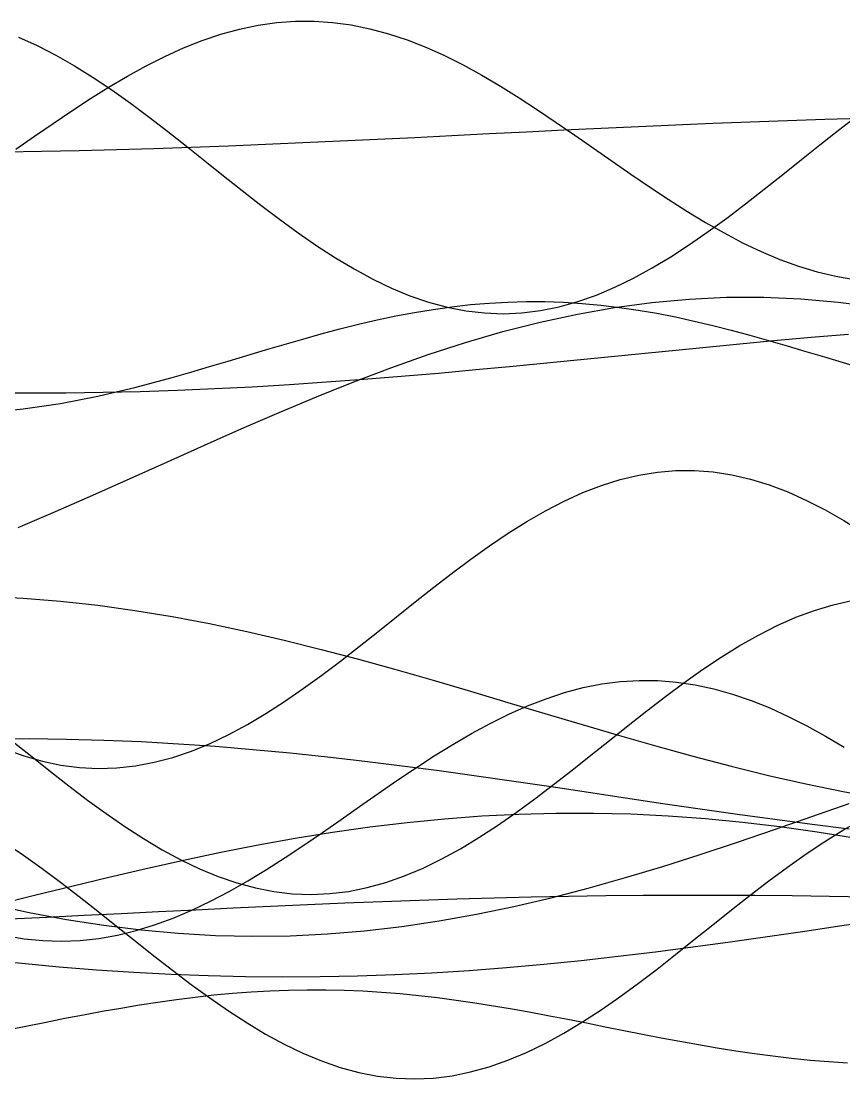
# Model space of a CAD drawing. Header units: metres. Extents: x -249 to 352, y -252 to 258.
# Drawn here: x -118.9 to -74.7, y -9.3 to 47.5 of the extents above; entities that cross this region are included whole.
import ezdxf

# ---------------------------------------------------------------- set-up
doc = ezdxf.new("R2010")
doc.units = ezdxf.units.M

msp = doc.modelspace()

# ---------------------------------------------------------------- linework, layer by layer
for p, q in [((-107.139, 47.03, -433.013), (-106.139, 47.239, -433.013)), ((-106.139, 47.239, -433.013), (-105.139, 47.381, -433.013)), ((-105.139, 47.381, -433.013), (-104.139, 47.454, -433.013)), ((-104.139, 47.454, -433.013), (-103.139, 47.457, -433.013)), ((-103.139, 47.457, -433.013), (-102.139, 47.39, -433.013)), ((-102.139, 47.39, -433.013), (-101.139, 47.253, -433.013)), ((-101.139, 47.253, -433.013), (-100.139, 47.049, -433.013)), ((-118.989, 46.594, -433.013), (-117.989, 46.145, -433.013)), ((-109.139, 46.417, -433.013), (-108.139, 46.755, -433.013)), ((-108.139, 46.755, -433.013), (-107.139, 47.03, -433.013)), ((-100.139, 47.049, -433.013), (-99.139, 46.779, -433.013)), ((-99.139, 46.779, -433.013), (-98.139, 46.446, -433.013)), ((-117.989, 46.145, -433.013), (-116.989, 45.632, -433.013)), ((-111.139, 45.567, -433.013), (-110.139, 46.02, -433.013)), ((-110.139, 46.02, -433.013), (-109.139, 46.417, -433.013)), ((-98.139, 46.446, -433.013), (-97.139, 46.053, -433.013)), ((-97.139, 46.053, -433.013), (-96.139, 45.605, -433.013)), ((-116.989, 45.632, -433.013), (-115.989, 45.061, -433.013)), ((-112.139, 45.063, -433.013), (-111.139, 45.567, -433.013)), ((-96.139, 45.605, -433.013), (-95.139, 45.105, -433.013)), ((-115.989, 45.061, -433.013), (-114.989, 44.437, -433.013)), ((-113.139, 44.513, -433.013), (-112.139, 45.063, -433.013)), ((-95.139, 45.105, -433.013), (-94.139, 44.558, -433.013)), ((-114.989, 44.437, -433.013), (-113.989, 43.765, -433.013)), ((-114.139, 43.923, -433.013), (-113.139, 44.513, -433.013)), ((-94.139, 44.558, -433.013), (-93.139, 43.971, -433.013)), ((-115.139, 43.298, -433.013), (-114.139, 43.923, -433.013)), ((-113.989, 43.765, -433.013), (-112.989, 43.054, -433.013)), ((-93.139, 43.971, -433.013), (-92.139, 43.349, -433.013)), ((-116.139, 42.645, -433.013), (-115.139, 43.298, -433.013)), ((-92.139, 43.349, -433.013), (-91.139, 42.698, -433.013)), ((-117.139, 41.97, -433.013), (-116.139, 42.645, -433.013)), ((-112.989, 43.054, -433.013), (-111.989, 42.31, -433.013)), ((-91.139, 42.698, -433.013), (-90.139, 42.024, -433.013)), ((-111.989, 42.31, -433.013), (-110.989, 41.54, -433.013)), ((-90.139, 42.024, -433.013), (-89.139, 41.335, -433.013)), ((-81.735, 41.982, -433.013), (-79.735, 42.06, -433.013)), ((-79.735, 42.06, -433.013), (-77.735, 42.132, -433.013)), ((-77.735, 42.132, -433.013), (-75.735, 42.197, -433.013)), ((-75.735, 42.197, -433.013), (-73.735, 42.254, -433.013)), ((-74.989, 41.609, -433.013), (-73.989, 42.377, -433.013)), ((-118.139, 41.28, -433.013), (-117.139, 41.97, -433.013)), ((-110.989, 41.54, -433.013), (-109.989, 40.753, -433.013)), ((-93.735, 41.42, -433.013), (-91.735, 41.52, -433.013)), ((-91.735, 41.52, -433.013), (-89.735, 41.618, -433.013)), ((-89.735, 41.618, -433.013), (-87.735, 41.715, -433.013)), ((-87.735, 41.715, -433.013), (-85.735, 41.808, -433.013)), ((-85.735, 41.808, -433.013), (-83.735, 41.897, -433.013)), ((-83.735, 41.897, -433.013), (-81.735, 41.982, -433.013)), ((-75.989, 40.823, -433.013), (-74.989, 41.609, -433.013)), ((-119.139, 40.582, -433.013), (-118.139, 41.28, -433.013)), ((-105.735, 40.852, -433.013), (-103.735, 40.939, -433.013)), ((-103.735, 40.939, -433.013), (-101.735, 41.029, -433.013)), ((-101.735, 41.029, -433.013), (-99.735, 41.124, -433.013)), ((-99.735, 41.124, -433.013), (-97.735, 41.221, -433.013)), ((-97.735, 41.221, -433.013), (-95.735, 41.32, -433.013)), ((-95.735, 41.32, -433.013), (-93.735, 41.42, -433.013)), ((-89.139, 41.335, -433.013), (-88.139, 40.637, -433.013)), ((-119.735, 40.444, -433.013), (-117.735, 40.477, -433.013)), ((-117.735, 40.477, -433.013), (-115.735, 40.52, -433.013)), ((-115.735, 40.52, -433.013), (-113.735, 40.571, -433.013)), ((-113.735, 40.571, -433.013), (-111.735, 40.63, -433.013)), ((-111.735, 40.63, -433.013), (-109.735, 40.698, -433.013)), ((-109.989, 40.753, -433.013), (-108.989, 39.955, -433.013)), ((-109.735, 40.698, -433.013), (-107.735, 40.772, -433.013)), ((-107.735, 40.772, -433.013), (-105.735, 40.852, -433.013)), ((-88.139, 40.637, -433.013), (-87.139, 39.938, -433.013)), ((-76.989, 40.026, -433.013), (-75.989, 40.823, -433.013)), ((-108.989, 39.955, -433.013), (-107.989, 39.156, -433.013)), ((-87.139, 39.938, -433.013), (-86.139, 39.244, -433.013)), ((-77.989, 39.227, -433.013), (-76.989, 40.026, -433.013)), ((-86.139, 39.244, -433.013), (-85.139, 38.562, -433.013)), ((-78.989, 38.432, -433.013), (-77.989, 39.227, -433.013)), ((-107.989, 39.156, -433.013), (-106.989, 38.363, -433.013)), ((-106.989, 38.363, -433.013), (-105.989, 37.583, -433.013)), ((-85.139, 38.562, -433.013), (-84.139, 37.899, -433.013)), ((-79.989, 37.651, -433.013), (-78.989, 38.432, -433.013)), ((-105.989, 37.583, -433.013), (-104.989, 36.825, -433.013)), ((-84.139, 37.899, -433.013), (-83.139, 37.261, -433.013)), ((-80.989, 36.891, -433.013), (-79.989, 37.651, -433.013)), ((-83.139, 37.261, -433.013), (-82.139, 36.656, -433.013)), ((-104.989, 36.825, -433.013), (-103.989, 36.097, -433.013)), ((-82.139, 36.656, -433.013), (-81.139, 36.089, -433.013)), ((-81.989, 36.16, -433.013), (-80.989, 36.891, -433.013)), ((-103.989, 36.097, -433.013), (-102.989, 35.405, -433.013)), ((-82.989, 35.465, -433.013), (-81.989, 36.16, -433.013)), ((-81.139, 36.089, -433.013), (-80.139, 35.565, -433.013)), ((-102.989, 35.405, -433.013), (-101.989, 34.757, -433.013)), ((-83.989, 34.812, -433.013), (-82.989, 35.465, -433.013)), ((-80.139, 35.565, -433.013), (-79.139, 35.09, -433.013)), ((-101.989, 34.757, -433.013), (-100.989, 34.158, -433.013)), ((-84.989, 34.209, -433.013), (-83.989, 34.812, -433.013)), ((-79.139, 35.09, -433.013), (-78.139, 34.669, -433.013)), ((-78.139, 34.669, -433.013), (-77.139, 34.306, -433.013)), ((-100.989, 34.158, -433.013), (-99.989, 33.616, -433.013)), ((-85.989, 33.661, -433.013), (-84.989, 34.209, -433.013)), ((-77.139, 34.306, -433.013), (-76.139, 34.005, -433.013)), ((-99.989, 33.616, -433.013), (-98.989, 33.135, -433.013)), ((-86.989, 33.175, -433.013), (-85.989, 33.661, -433.013)), ((-76.139, 34.005, -433.013), (-75.139, 33.768, -433.013)), ((-75.139, 33.768, -433.013), (-74.139, 33.597, -433.013)), ((-98.989, 33.135, -433.013), (-97.989, 32.72, -433.013)), ((-87.989, 32.754, -433.013), (-86.989, 33.175, -433.013)), ((-97.989, 32.72, -433.013), (-96.989, 32.375, -433.013)), ((-96.989, 32.375, -433.013), (-95.989, 32.104, -433.013)), ((-93.746, 32.328, -433.013), (-92.746, 32.383, -433.013)), ((-92.746, 32.383, -433.013), (-91.746, 32.409, -433.013)), ((-91.746, 32.409, -433.013), (-90.746, 32.406, -433.013)), ((-90.746, 32.406, -433.013), (-89.746, 32.372, -433.013)), ((-89.989, 32.125, -433.013), (-88.989, 32.403, -433.013)), ((-89.746, 32.372, -433.013), (-88.746, 32.308, -433.013)), ((-88.989, 32.403, -433.013), (-87.989, 32.754, -433.013)), ((-87.008, 32.093, -433.013), (-85.008, 32.363, -433.013)), ((-85.008, 32.363, -433.013), (-83.008, 32.545, -433.013)), ((-83.008, 32.545, -433.013), (-81.008, 32.638, -433.013)), ((-81.008, 32.638, -433.013), (-79.008, 32.642, -433.013)), ((-79.008, 32.642, -433.013), (-77.008, 32.556, -433.013)), ((-77.008, 32.556, -433.013), (-75.008, 32.38, -433.013)), ((-75.008, 32.38, -433.013), (-73.008, 32.118, -433.013)), ((-98.746, 31.633, -433.013), (-97.746, 31.823, -433.013)), ((-97.746, 31.823, -433.013), (-96.746, 31.989, -433.013)), ((-96.746, 31.989, -433.013), (-95.746, 32.129, -433.013)), ((-95.989, 32.104, -433.013), (-94.989, 31.91, -433.013)), ((-95.746, 32.129, -433.013), (-94.746, 32.243, -433.013)), ((-94.989, 31.91, -433.013), (-93.989, 31.794, -433.013)), ((-94.746, 32.243, -433.013), (-93.746, 32.328, -433.013)), ((-93.989, 31.794, -433.013), (-92.989, 31.757, -433.013)), ((-92.989, 31.757, -433.013), (-91.989, 31.801, -433.013)), ((-91.989, 31.801, -433.013), (-90.989, 31.924, -433.013)), ((-90.989, 31.924, -433.013), (-89.989, 32.125, -433.013)), ((-89.008, 31.74, -433.013), (-87.008, 32.093, -433.013)), ((-88.746, 32.308, -433.013), (-87.746, 32.216, -433.013)), ((-87.746, 32.216, -433.013), (-86.746, 32.096, -433.013)), ((-86.746, 32.096, -433.013), (-85.746, 31.949, -433.013)), ((-85.746, 31.949, -433.013), (-84.746, 31.776, -433.013)), ((-100.746, 31.188, -433.013), (-99.746, 31.42, -433.013)), ((-99.746, 31.42, -433.013), (-98.746, 31.633, -433.013)), ((-93.008, 30.794, -433.013), (-91.008, 31.305, -433.013)), ((-91.008, 31.305, -433.013), (-89.008, 31.74, -433.013)), ((-84.746, 31.776, -433.013), (-83.746, 31.58, -433.013)), ((-83.746, 31.58, -433.013), (-82.746, 31.362, -433.013)), ((-82.746, 31.362, -433.013), (-81.746, 31.125, -433.013)), ((-103.746, 30.394, -433.013), (-102.746, 30.672, -433.013)), ((-102.746, 30.672, -433.013), (-101.746, 30.938, -433.013)), ((-101.746, 30.938, -433.013), (-100.746, 31.188, -433.013)), ((-95.008, 30.212, -433.013), (-93.008, 30.794, -433.013)), ((-81.746, 31.125, -433.013), (-80.746, 30.871, -433.013)), ((-80.746, 30.871, -433.013), (-79.746, 30.602, -433.013)), ((-76.46, 30.491, -433.013), (-74.46, 30.659, -433.013)), ((-105.746, 29.811, -433.013), (-104.746, 30.106, -433.013)), ((-104.746, 30.106, -433.013), (-103.746, 30.394, -433.013)), ((-97.008, 29.564, -433.013), (-95.008, 30.212, -433.013)), ((-82.46, 29.933, -433.013), (-80.46, 30.125, -433.013)), ((-80.46, 30.125, -433.013), (-78.46, 30.312, -433.013)), ((-79.746, 30.602, -433.013), (-78.746, 30.321, -433.013)), ((-78.746, 30.321, -433.013), (-77.746, 30.031, -433.013)), ((-78.46, 30.312, -433.013), (-76.46, 30.491, -433.013)), ((-106.746, 29.512, -433.013), (-105.746, 29.811, -433.013)), ((-99.008, 28.857, -433.013), (-97.008, 29.564, -433.013)), ((-88.46, 29.336, -433.013), (-86.46, 29.536, -433.013)), ((-86.46, 29.536, -433.013), (-84.46, 29.736, -433.013)), ((-84.46, 29.736, -433.013), (-82.46, 29.933, -433.013)), ((-77.746, 30.031, -433.013), (-76.746, 29.735, -433.013)), ((-76.746, 29.735, -433.013), (-75.746, 29.435, -433.013)), ((-108.746, 28.915, -433.013), (-107.746, 29.213, -433.013)), ((-107.746, 29.213, -433.013), (-106.746, 29.512, -433.013)), ((-92.46, 28.944, -433.013), (-90.46, 29.138, -433.013)), ((-90.46, 29.138, -433.013), (-88.46, 29.336, -433.013)), ((-75.746, 29.435, -433.013), (-74.746, 29.136, -433.013)), ((-74.746, 29.136, -433.013), (-73.746, 28.839, -433.013)), ((-110.746, 28.337, -433.013), (-109.746, 28.622, -433.013)), ((-109.746, 28.622, -433.013), (-108.746, 28.915, -433.013)), ((-101.008, 28.098, -433.013), (-99.008, 28.857, -433.013)), ((-100.46, 28.24, -433.013), (-98.46, 28.401, -433.013)), ((-98.46, 28.401, -433.013), (-96.46, 28.573, -433.013)), ((-96.46, 28.573, -433.013), (-94.46, 28.755, -433.013)), ((-94.46, 28.755, -433.013), (-92.46, 28.944, -433.013)), ((-112.746, 27.802, -433.013), (-111.746, 28.063, -433.013)), ((-111.746, 28.063, -433.013), (-110.746, 28.337, -433.013)), ((-108.46, 27.735, -433.013), (-106.46, 27.838, -433.013)), ((-106.46, 27.838, -433.013), (-104.46, 27.957, -433.013)), ((-104.46, 27.957, -433.013), (-102.46, 28.091, -433.013)), ((-103.008, 27.295, -433.013), (-101.008, 28.098, -433.013)), ((-102.46, 28.091, -433.013), (-100.46, 28.24, -433.013)), ((-120.46, 27.515, -433.013), (-118.46, 27.503, -433.013)), ((-118.46, 27.503, -433.013), (-116.46, 27.51, -433.013)), ((-116.46, 27.51, -433.013), (-114.46, 27.538, -433.013)), ((-115.746, 27.126, -433.013), (-114.746, 27.331, -433.013)), ((-114.746, 27.331, -433.013), (-113.746, 27.557, -433.013)), ((-114.46, 27.538, -433.013), (-112.46, 27.585, -433.013)), ((-113.746, 27.557, -433.013), (-112.746, 27.802, -433.013)), ((-112.46, 27.585, -433.013), (-110.46, 27.651, -433.013)), ((-110.46, 27.651, -433.013), (-108.46, 27.735, -433.013)), ((-105.008, 26.455, -433.013), (-103.008, 27.295, -433.013)), ((-118.746, 26.654, -433.013), (-117.746, 26.785, -433.013)), ((-117.746, 26.785, -433.013), (-116.746, 26.943, -433.013)), ((-116.746, 26.943, -433.013), (-115.746, 27.126, -433.013)), ((-119.746, 26.549, -433.013), (-118.746, 26.654, -433.013)), ((-107.008, 25.588, -433.013), (-105.008, 26.455, -433.013)), ((-109.008, 24.7, -433.013), (-107.008, 25.588, -433.013)), ((-111.008, 23.803, -433.013), (-109.008, 24.7, -433.013)), ((-113.008, 22.904, -433.013), (-111.008, 23.803, -433.013)), ((-84.716, 23.257, -433.013), (-83.716, 23.34, -433.013)), ((-83.716, 23.34, -433.013), (-82.716, 23.343, -433.013)), ((-82.716, 23.343, -433.013), (-81.716, 23.266, -433.013)), ((-115.008, 22.012, -433.013), (-113.008, 22.904, -433.013)), ((-87.716, 22.541, -433.013), (-86.716, 22.855, -433.013)), ((-86.716, 22.855, -433.013), (-85.716, 23.095, -433.013)), ((-85.716, 23.095, -433.013), (-84.716, 23.257, -433.013)), ((-81.716, 23.266, -433.013), (-80.716, 23.11, -433.013)), ((-80.716, 23.11, -433.013), (-79.716, 22.877, -433.013)), ((-79.716, 22.877, -433.013), (-78.716, 22.569, -433.013)), ((-89.716, 21.701, -433.013), (-88.716, 22.155, -433.013)), ((-88.716, 22.155, -433.013), (-87.716, 22.541, -433.013)), ((-78.716, 22.569, -433.013), (-77.716, 22.188, -433.013)), ((-77.716, 22.188, -433.013), (-76.716, 21.739, -433.013)), ((-117.008, 21.137, -433.013), (-115.008, 22.012, -433.013)), ((-90.716, 21.183, -433.013), (-89.716, 21.701, -433.013)), ((-76.716, 21.739, -433.013), (-75.716, 21.226, -433.013)), ((-119.008, 20.287, -433.013), (-117.008, 21.137, -433.013)), ((-91.716, 20.607, -433.013), (-90.716, 21.183, -433.013)), ((-75.716, 21.226, -433.013), (-74.716, 20.655, -433.013)), ((-92.716, 19.979, -433.013), (-91.716, 20.607, -433.013)), ((-74.716, 20.655, -433.013), (-73.716, 20.031, -433.013)), ((-93.716, 19.304, -433.013), (-92.716, 19.979, -433.013)), ((-94.716, 18.59, -433.013), (-93.716, 19.304, -433.013)), ((-95.716, 17.844, -433.013), (-94.716, 18.59, -433.013)), ((-96.716, 17.072, -433.013), (-95.716, 17.844, -433.013)), ((-97.716, 16.284, -433.013), (-96.716, 17.072, -433.013)), ((-120.747, 16.6, -433.013), (-118.747, 16.493, -433.013)), ((-118.747, 16.493, -433.013), (-116.747, 16.328, -433.013)), ((-116.747, 16.328, -433.013), (-114.747, 16.106, -433.013)), ((-114.747, 16.106, -433.013), (-112.747, 15.829, -433.013)), ((-98.716, 15.486, -433.013), (-97.716, 16.284, -433.013)), ((-76.287, 15.836, -433.013), (-75.287, 16.138, -433.013)), ((-75.287, 16.138, -433.013), (-74.287, 16.365, -433.013)), ((-112.747, 15.829, -433.013), (-110.747, 15.501, -433.013)), ((-110.747, 15.501, -433.013), (-108.747, 15.124, -433.013)), ((-99.716, 14.687, -433.013), (-98.716, 15.486, -433.013)), ((-78.287, 15.019, -433.013), (-77.287, 15.462, -433.013)), ((-77.287, 15.462, -433.013), (-76.287, 15.836, -433.013)), ((-108.747, 15.124, -433.013), (-106.747, 14.703, -433.013)), ((-79.287, 14.512, -433.013), (-78.287, 15.019, -433.013)), ((-106.747, 14.703, -433.013), (-104.747, 14.241, -433.013)), ((-104.747, 14.241, -433.013), (-102.747, 13.743, -433.013)), ((-100.716, 13.894, -433.013), (-99.716, 14.687, -433.013)), ((-80.287, 13.945, -433.013), (-79.287, 14.512, -433.013)), ((-102.747, 13.743, -433.013), (-100.747, 13.214, -433.013)), ((-101.716, 13.116, -433.013), (-100.716, 13.894, -433.013)), ((-81.287, 13.325, -433.013), (-80.287, 13.945, -433.013)), ((-102.716, 12.36, -433.013), (-101.716, 13.116, -433.013)), ((-100.747, 13.214, -433.013), (-98.747, 12.66, -433.013)), ((-82.287, 12.658, -433.013), (-81.287, 13.325, -433.013)), ((-98.747, 12.66, -433.013), (-96.747, 12.085, -433.013)), ((-83.287, 11.95, -433.013), (-82.287, 12.658, -433.013)), ((-103.716, 11.634, -433.013), (-102.716, 12.36, -433.013)), ((-96.747, 12.085, -433.013), (-94.747, 11.497, -433.013)), ((-87.689, 11.885, -433.013), (-86.689, 12.015, -433.013)), ((-86.689, 12.015, -433.013), (-85.689, 12.076, -433.013)), ((-85.689, 12.076, -433.013), (-84.689, 12.067, -433.013)), ((-84.689, 12.067, -433.013), (-83.689, 11.989, -433.013)), ((-84.287, 11.209, -433.013), (-83.287, 11.95, -433.013)), ((-83.689, 11.989, -433.013), (-82.689, 11.841, -433.013)), ((-104.716, 10.946, -433.013), (-103.716, 11.634, -433.013)), ((-94.747, 11.497, -433.013), (-92.747, 10.899, -433.013)), ((-90.689, 11.095, -433.013), (-89.689, 11.423, -433.013)), ((-89.689, 11.423, -433.013), (-88.689, 11.687, -433.013)), ((-88.689, 11.687, -433.013), (-87.689, 11.885, -433.013)), ((-82.689, 11.841, -433.013), (-81.689, 11.625, -433.013)), ((-81.689, 11.625, -433.013), (-80.689, 11.345, -433.013)), ((-105.716, 10.301, -433.013), (-104.716, 10.946, -433.013)), ((-92.747, 10.899, -433.013), (-90.747, 10.3, -433.013)), ((-91.689, 10.708, -433.013), (-90.689, 11.095, -433.013)), ((-85.287, 10.441, -433.013), (-84.287, 11.209, -433.013)), ((-80.689, 11.345, -433.013), (-79.689, 11.001, -433.013)), ((-79.689, 11.001, -433.013), (-78.689, 10.599, -433.013)), ((-106.716, 9.707, -433.013), (-105.716, 10.301, -433.013)), ((-93.689, 9.768, -433.013), (-92.689, 10.264, -433.013)), ((-92.689, 10.264, -433.013), (-91.689, 10.708, -433.013)), ((-90.747, 10.3, -433.013), (-88.747, 9.703, -433.013)), ((-86.287, 9.655, -433.013), (-85.287, 10.441, -433.013)), ((-78.689, 10.599, -433.013), (-77.689, 10.141, -433.013)), ((-107.716, 9.169, -433.013), (-106.716, 9.707, -433.013)), ((-94.689, 9.226, -433.013), (-93.689, 9.768, -433.013)), ((-88.747, 9.703, -433.013), (-86.747, 9.117, -433.013)), ((-87.287, 8.858, -433.013), (-86.287, 9.655, -433.013)), ((-77.689, 10.141, -433.013), (-76.689, 9.633, -433.013)), ((-108.716, 8.693, -433.013), (-107.716, 9.169, -433.013)), ((-95.689, 8.642, -433.013), (-94.689, 9.226, -433.013)), ((-86.747, 9.117, -433.013), (-84.747, 8.545, -433.013)), ((-76.689, 9.633, -433.013), (-75.689, 9.079, -433.013)), ((-120.416, 8.943, -433.013), (-118.416, 8.95, -433.013)), ((-119.287, 8.787, -433.013), (-118.287, 7.988, -433.013)), ((-118.416, 8.95, -433.013), (-116.416, 8.926, -433.013)), ((-116.416, 8.926, -433.013), (-114.416, 8.873, -433.013)), ((-114.416, 8.873, -433.013), (-112.416, 8.79, -433.013)), ((-112.416, 8.79, -433.013), (-110.416, 8.679, -433.013)), ((-110.416, 8.679, -433.013), (-108.416, 8.541, -433.013)), ((-109.716, 8.284, -433.013), (-108.716, 8.693, -433.013)), ((-108.416, 8.541, -433.013), (-106.416, 8.376, -433.013)), ((-96.689, 8.022, -433.013), (-95.689, 8.642, -433.013)), ((-88.287, 8.058, -433.013), (-87.287, 8.858, -433.013)), ((-84.747, 8.545, -433.013), (-82.747, 7.995, -433.013)), ((-75.689, 9.079, -433.013), (-74.689, 8.486, -433.013)), ((-119.716, 8.379, -433.013), (-118.716, 8.022, -433.013)), ((-118.716, 8.022, -433.013), (-117.716, 7.738, -433.013)), ((-118.287, 7.988, -433.013), (-117.287, 7.194, -433.013)), ((-110.716, 7.945, -433.013), (-109.716, 8.284, -433.013)), ((-106.416, 8.376, -433.013), (-104.416, 8.188, -433.013)), ((-104.416, 8.188, -433.013), (-102.416, 7.977, -433.013)), ((-102.416, 7.977, -433.013), (-100.416, 7.746, -433.013)), ((-97.689, 7.374, -433.013), (-96.689, 8.022, -433.013)), ((-89.287, 7.264, -433.013), (-88.287, 8.058, -433.013)), ((-82.747, 7.995, -433.013), (-80.747, 7.471, -433.013)), ((-117.716, 7.738, -433.013), (-116.716, 7.531, -433.013)), ((-116.716, 7.531, -433.013), (-115.716, 7.402, -433.013)), ((-115.716, 7.402, -433.013), (-114.716, 7.352, -433.013)), ((-114.716, 7.352, -433.013), (-113.716, 7.382, -433.013)), ((-113.716, 7.382, -433.013), (-112.716, 7.492, -433.013)), ((-112.716, 7.492, -433.013), (-111.716, 7.68, -433.013)), ((-111.716, 7.68, -433.013), (-110.716, 7.945, -433.013)), ((-100.416, 7.746, -433.013), (-98.416, 7.497, -433.013)), ((-98.416, 7.497, -433.013), (-96.416, 7.233, -433.013)), ((-80.747, 7.471, -433.013), (-78.747, 6.979, -433.013)), ((-117.287, 7.194, -433.013), (-116.287, 6.415, -433.013)), ((-98.689, 6.702, -433.013), (-97.689, 7.374, -433.013)), ((-96.416, 7.233, -433.013), (-94.416, 6.956, -433.013)), ((-94.416, 6.956, -433.013), (-92.416, 6.669, -433.013)), ((-90.287, 6.483, -433.013), (-89.287, 7.264, -433.013)), ((-78.747, 6.979, -433.013), (-76.747, 6.523, -433.013)), ((-116.287, 6.415, -433.013), (-115.287, 5.657, -433.013)), ((-99.689, 6.014, -433.013), (-98.689, 6.702, -433.013)), ((-92.416, 6.669, -433.013), (-90.416, 6.374, -433.013)), ((-91.287, 5.723, -433.013), (-90.287, 6.483, -433.013)), ((-90.416, 6.374, -433.013), (-88.416, 6.076, -433.013)), ((-76.747, 6.523, -433.013), (-74.747, 6.109, -433.013)), ((-100.689, 5.317, -433.013), (-99.689, 6.014, -433.013)), ((-92.287, 4.992, -433.013), (-91.287, 5.723, -433.013)), ((-88.416, 6.076, -433.013), (-86.416, 5.776, -433.013)), ((-86.416, 5.776, -433.013), (-84.416, 5.478, -433.013)), ((-74.747, 6.109, -433.013), (-72.747, 5.74, -433.013)), ((-115.287, 5.657, -433.013), (-114.287, 4.928, -433.013)), ((-101.689, 4.617, -433.013), (-100.689, 5.317, -433.013)), ((-84.416, 5.478, -433.013), (-82.416, 5.184, -433.013)), ((-82.416, 5.184, -433.013), (-80.416, 4.899, -433.013)), ((-76.421, 4.767, -433.013), (-74.421, 5.466, -433.013)), ((-114.287, 4.928, -433.013), (-113.287, 4.237, -433.013)), ((-102.689, 3.922, -433.013), (-101.689, 4.617, -433.013)), ((-98.141, 4.456, -433.013), (-96.141, 4.652, -433.013)), ((-96.141, 4.652, -433.013), (-94.141, 4.802, -433.013)), ((-94.141, 4.802, -433.013), (-92.141, 4.903, -433.013)), ((-93.287, 4.296, -433.013), (-92.287, 4.992, -433.013)), ((-92.141, 4.903, -433.013), (-90.141, 4.955, -433.013)), ((-90.141, 4.955, -433.013), (-88.141, 4.957, -433.013)), ((-88.141, 4.957, -433.013), (-86.141, 4.909, -433.013)), ((-86.141, 4.909, -433.013), (-84.141, 4.812, -433.013)), ((-84.141, 4.812, -433.013), (-82.141, 4.666, -433.013)), ((-82.141, 4.666, -433.013), (-80.141, 4.473, -433.013)), ((-80.416, 4.899, -433.013), (-78.416, 4.623, -433.013)), ((-78.421, 4.074, -433.013), (-76.421, 4.767, -433.013)), ((-78.416, 4.623, -433.013), (-76.416, 4.361, -433.013)), ((-74.733, 4.049, -433.013), (-73.733, 4.615, -433.013)), ((-113.287, 4.237, -433.013), (-112.287, 3.588, -433.013)), ((-102.141, 3.931, -433.013), (-100.141, 4.214, -433.013)), ((-100.141, 4.214, -433.013), (-98.141, 4.456, -433.013)), ((-94.287, 3.644, -433.013), (-93.287, 4.296, -433.013)), ((-80.421, 3.393, -433.013), (-78.421, 4.074, -433.013)), ((-80.141, 4.473, -433.013), (-78.141, 4.235, -433.013)), ((-78.141, 4.235, -433.013), (-76.141, 3.955, -433.013)), ((-76.416, 4.361, -433.013), (-74.416, 4.115, -433.013)), ((-75.733, 3.429, -433.013), (-74.733, 4.049, -433.013)), ((-112.287, 3.588, -433.013), (-111.287, 2.99, -433.013)), ((-106.141, 3.247, -433.013), (-104.141, 3.607, -433.013)), ((-104.141, 3.607, -433.013), (-102.141, 3.931, -433.013)), ((-103.689, 3.239, -433.013), (-102.689, 3.922, -433.013)), ((-95.287, 3.041, -433.013), (-94.287, 3.644, -433.013)), ((-76.733, 2.762, -433.013), (-75.733, 3.429, -433.013)), ((-76.141, 3.955, -433.013), (-74.141, 3.634, -433.013)), ((-119.733, 3.372, -433.013), (-118.733, 2.7, -433.013)), ((-111.287, 2.99, -433.013), (-110.287, 2.447, -433.013)), ((-110.141, 2.433, -433.013), (-108.141, 2.854, -433.013)), ((-108.141, 2.854, -433.013), (-106.141, 3.247, -433.013)), ((-104.689, 2.574, -433.013), (-103.689, 3.239, -433.013)), ((-96.287, 2.493, -433.013), (-95.287, 3.041, -433.013)), ((-82.421, 2.732, -433.013), (-80.421, 3.393, -433.013)), ((-118.733, 2.7, -433.013), (-117.733, 1.989, -433.013)), ((-112.141, 1.986, -433.013), (-110.141, 2.433, -433.013)), ((-110.287, 2.447, -433.013), (-109.287, 1.966, -433.013)), ((-105.689, 1.934, -433.013), (-104.689, 2.574, -433.013)), ((-97.287, 2.006, -433.013), (-96.287, 2.493, -433.013)), ((-84.421, 2.096, -433.013), (-82.421, 2.732, -433.013)), ((-77.733, 2.054, -433.013), (-76.733, 2.762, -433.013)), ((-117.733, 1.989, -433.013), (-116.733, 1.245, -433.013)), ((-114.141, 1.52, -433.013), (-112.141, 1.986, -433.013)), ((-109.287, 1.966, -433.013), (-108.287, 1.551, -433.013)), ((-106.689, 1.325, -433.013), (-105.689, 1.934, -433.013)), ((-98.287, 1.585, -433.013), (-97.287, 2.006, -433.013)), ((-86.421, 1.494, -433.013), (-84.421, 2.096, -433.013)), ((-78.733, 1.312, -433.013), (-77.733, 2.054, -433.013)), ((-116.733, 1.245, -433.013), (-115.733, 0.475, -433.013)), ((-116.141, 1.038, -433.013), (-114.141, 1.52, -433.013)), ((-108.287, 1.551, -433.013), (-107.287, 1.207, -433.013)), ((-107.689, 0.754, -433.013), (-106.689, 1.325, -433.013)), ((-107.287, 1.207, -433.013), (-106.287, 0.936, -433.013)), ((-100.287, 0.957, -433.013), (-99.287, 1.234, -433.013)), ((-99.287, 1.234, -433.013), (-98.287, 1.585, -433.013)), ((-88.421, 0.93, -433.013), (-86.421, 1.494, -433.013)), ((-79.733, 0.544, -433.013), (-78.733, 1.312, -433.013)), ((-118.141, 0.545, -433.013), (-116.141, 1.038, -433.013)), ((-108.689, 0.227, -433.013), (-107.689, 0.754, -433.013)), ((-106.287, 0.936, -433.013), (-105.287, 0.741, -433.013)), ((-105.287, 0.741, -433.013), (-104.287, 0.625, -433.013)), ((-104.287, 0.625, -433.013), (-103.287, 0.589, -433.013)), ((-103.287, 0.589, -433.013), (-102.287, 0.632, -433.013)), ((-102.287, 0.632, -433.013), (-101.287, 0.755, -433.013)), ((-101.287, 0.755, -433.013), (-100.287, 0.957, -433.013)), ((-90.421, 0.41, -433.013), (-88.421, 0.93, -433.013)), ((-120.421, 0.051, -433.013), (-118.421, -0.379, -433.013)), ((-120.141, 0.046, -433.013), (-118.141, 0.545, -433.013)), ((-115.733, 0.475, -433.013), (-114.733, -0.312, -433.013)), ((-109.689, -0.253, -433.013), (-108.689, 0.227, -433.013)), ((-105.48, -0.039, -433.013), (-103.48, 0.05, -433.013)), ((-103.48, 0.05, -433.013), (-101.48, 0.134, -433.013)), ((-101.48, 0.134, -433.013), (-99.48, 0.213, -433.013)), ((-99.48, 0.213, -433.013), (-97.48, 0.285, -433.013)), ((-97.48, 0.285, -433.013), (-95.48, 0.35, -433.013)), ((-95.48, 0.35, -433.013), (-93.48, 0.406, -433.013)), ((-93.48, 0.406, -433.013), (-91.48, 0.455, -433.013)), ((-92.421, -0.061, -433.013), (-90.421, 0.41, -433.013)), ((-91.48, 0.455, -433.013), (-89.48, 0.494, -433.013)), ((-89.48, 0.494, -433.013), (-87.48, 0.524, -433.013)), ((-87.48, 0.524, -433.013), (-85.48, 0.544, -433.013)), ((-85.48, 0.544, -433.013), (-83.48, 0.554, -433.013)), ((-83.48, 0.554, -433.013), (-81.48, 0.555, -433.013)), ((-81.48, 0.555, -433.013), (-79.48, 0.545, -433.013)), ((-80.733, -0.242, -433.013), (-79.733, 0.544, -433.013)), ((-79.48, 0.545, -433.013), (-77.48, 0.526, -433.013)), ((-77.48, 0.526, -433.013), (-75.48, 0.497, -433.013)), ((-75.48, 0.497, -433.013), (-73.48, 0.458, -433.013)), ((-118.421, -0.379, -433.013), (-116.421, -0.752, -433.013)), ((-117.48, -0.626, -433.013), (-115.48, -0.527, -433.013)), ((-115.48, -0.527, -433.013), (-113.48, -0.427, -433.013)), ((-114.733, -0.312, -433.013), (-113.733, -1.11, -433.013)), ((-113.48, -0.427, -433.013), (-111.48, -0.328, -433.013)), ((-111.48, -0.328, -433.013), (-109.48, -0.229, -433.013)), ((-110.689, -0.679, -433.013), (-109.689, -0.253, -433.013)), ((-109.48, -0.229, -433.013), (-107.48, -0.133, -433.013)), ((-107.48, -0.133, -433.013), (-105.48, -0.039, -433.013)), ((-96.421, -0.836, -433.013), (-94.421, -0.477, -433.013)), ((-94.421, -0.477, -433.013), (-92.421, -0.061, -433.013)), ((-81.733, -1.039, -433.013), (-80.733, -0.242, -433.013)), ((-119.48, -0.724, -433.013), (-117.48, -0.626, -433.013)), ((-116.421, -0.752, -433.013), (-114.421, -1.064, -433.013)), ((-114.421, -1.064, -433.013), (-112.421, -1.313, -433.013)), ((-113.733, -1.11, -433.013), (-112.733, -1.909, -433.013)), ((-112.689, -1.354, -433.013), (-111.689, -1.047, -433.013)), ((-111.689, -1.047, -433.013), (-110.689, -0.679, -433.013)), ((-100.421, -1.364, -433.013), (-98.421, -1.132, -433.013)), ((-98.421, -1.132, -433.013), (-96.421, -0.836, -433.013)), ((-82.733, -1.838, -433.013), (-81.733, -1.039, -433.013)), ((-76.81, -1.381, -433.013), (-74.81, -1.084, -433.013)), ((-74.81, -1.084, -433.013), (-72.81, -0.785, -433.013)), ((-119.689, -1.615, -433.013), (-118.689, -1.785, -433.013)), ((-114.689, -1.773, -433.013), (-113.689, -1.597, -433.013)), ((-113.689, -1.597, -433.013), (-112.689, -1.354, -433.013)), ((-112.421, -1.313, -433.013), (-110.421, -1.494, -433.013)), ((-110.421, -1.494, -433.013), (-108.421, -1.607, -433.013)), ((-108.421, -1.607, -433.013), (-106.421, -1.651, -433.013)), ((-106.421, -1.651, -433.013), (-104.421, -1.624, -433.013)), ((-104.421, -1.624, -433.013), (-102.421, -1.528, -433.013)), ((-102.421, -1.528, -433.013), (-100.421, -1.364, -433.013)), ((-80.81, -1.957, -433.013), (-78.81, -1.673, -433.013)), ((-78.81, -1.673, -433.013), (-76.81, -1.381, -433.013)), ((-118.689, -1.785, -433.013), (-117.689, -1.887, -433.013)), ((-117.689, -1.887, -433.013), (-116.689, -1.919, -433.013)), ((-116.689, -1.919, -433.013), (-115.689, -1.881, -433.013)), ((-115.689, -1.881, -433.013), (-114.689, -1.773, -433.013)), ((-112.733, -1.909, -433.013), (-111.733, -2.702, -433.013)), ((-84.81, -2.487, -433.013), (-82.81, -2.229, -433.013)), ((-83.733, -2.633, -433.013), (-82.733, -1.838, -433.013)), ((-82.81, -2.229, -433.013), (-80.81, -1.957, -433.013)), ((-111.733, -2.702, -433.013), (-110.733, -3.482, -433.013)), ((-88.81, -2.952, -433.013), (-86.81, -2.729, -433.013)), ((-86.81, -2.729, -433.013), (-84.81, -2.487, -433.013)), ((-84.733, -3.414, -433.013), (-83.733, -2.633, -433.013)), ((-120.81, -2.898, -433.013), (-118.81, -3.105, -433.013)), ((-118.81, -3.105, -433.013), (-116.81, -3.29, -433.013)), ((-116.81, -3.29, -433.013), (-114.81, -3.45, -433.013)), ((-94.81, -3.485, -433.013), (-92.81, -3.332, -433.013)), ((-92.81, -3.332, -433.013), (-90.81, -3.153, -433.013)), ((-90.81, -3.153, -433.013), (-88.81, -2.952, -433.013)), ((-114.81, -3.45, -433.013), (-112.81, -3.583, -433.013)), ((-112.81, -3.583, -433.013), (-110.81, -3.69, -433.013)), ((-110.81, -3.69, -433.013), (-108.81, -3.768, -433.013)), ((-110.733, -3.482, -433.013), (-109.733, -4.24, -433.013)), ((-108.81, -3.768, -433.013), (-106.81, -3.816, -433.013)), ((-106.81, -3.816, -433.013), (-104.81, -3.835, -433.013)), ((-104.81, -3.835, -433.013), (-102.81, -3.823, -433.013)), ((-102.81, -3.823, -433.013), (-100.81, -3.782, -433.013)), ((-100.81, -3.782, -433.013), (-98.81, -3.712, -433.013)), ((-98.81, -3.712, -433.013), (-96.81, -3.612, -433.013)), ((-96.81, -3.612, -433.013), (-94.81, -3.485, -433.013)), ((-85.733, -4.174, -433.013), (-84.733, -3.414, -433.013)), ((-109.733, -4.24, -433.013), (-108.733, -4.968, -433.013)), ((-104.511, -4.542, -433.013), (-103.511, -4.525, -433.013)), ((-103.511, -4.525, -433.013), (-102.511, -4.527, -433.013)), ((-102.511, -4.527, -433.013), (-101.511, -4.55, -433.013)), ((-86.733, -4.905, -433.013), (-85.733, -4.174, -433.013)), ((-111.511, -5.184, -433.013), (-110.511, -5.043, -433.013)), ((-110.511, -5.043, -433.013), (-109.511, -4.916, -433.013)), ((-109.511, -4.916, -433.013), (-108.511, -4.805, -433.013)), ((-108.733, -4.968, -433.013), (-107.733, -5.66, -433.013)), ((-108.511, -4.805, -433.013), (-107.511, -4.712, -433.013)), ((-107.511, -4.712, -433.013), (-106.511, -4.636, -433.013)), ((-106.511, -4.636, -433.013), (-105.511, -4.579, -433.013)), ((-105.511, -4.579, -433.013), (-104.511, -4.542, -433.013)), ((-101.511, -4.55, -433.013), (-100.511, -4.592, -433.013)), ((-100.511, -4.592, -433.013), (-99.511, -4.654, -433.013)), ((-99.511, -4.654, -433.013), (-98.511, -4.734, -433.013)), ((-98.511, -4.734, -433.013), (-97.511, -4.832, -433.013)), ((-97.511, -4.832, -433.013), (-96.511, -4.947, -433.013)), ((-96.511, -4.947, -433.013), (-95.511, -5.078, -433.013)), ((-95.511, -5.078, -433.013), (-94.511, -5.223, -433.013)), ((-87.733, -5.6, -433.013), (-86.733, -4.905, -433.013)), ((-114.511, -5.683, -433.013), (-113.511, -5.506, -433.013)), ((-113.511, -5.506, -433.013), (-112.511, -5.339, -433.013)), ((-112.511, -5.339, -433.013), (-111.511, -5.184, -433.013)), ((-107.733, -5.66, -433.013), (-106.733, -6.308, -433.013)), ((-94.511, -5.223, -433.013), (-93.511, -5.381, -433.013)), ((-93.511, -5.381, -433.013), (-92.511, -5.551, -433.013)), ((-92.511, -5.551, -433.013), (-91.511, -5.73, -433.013)), ((-88.733, -6.253, -433.013), (-87.733, -5.6, -433.013)), ((-117.511, -6.257, -433.013), (-116.511, -6.06, -433.013)), ((-116.511, -6.06, -433.013), (-115.511, -5.869, -433.013)), ((-115.511, -5.869, -433.013), (-114.511, -5.683, -433.013)), ((-91.511, -5.73, -433.013), (-90.511, -5.917, -433.013)), ((-90.511, -5.917, -433.013), (-89.511, -6.111, -433.013)), ((-89.511, -6.111, -433.013), (-88.511, -6.308, -433.013)), ((-119.511, -6.656, -433.013), (-118.511, -6.456, -433.013)), ((-118.511, -6.456, -433.013), (-117.511, -6.257, -433.013)), ((-106.733, -6.308, -433.013), (-105.733, -6.907, -433.013)), ((-89.733, -6.856, -433.013), (-88.733, -6.253, -433.013)), ((-88.511, -6.308, -433.013), (-87.511, -6.508, -433.013)), ((-87.511, -6.508, -433.013), (-86.511, -6.707, -433.013)), ((-86.511, -6.707, -433.013), (-85.511, -6.905, -433.013)), ((-105.733, -6.907, -433.013), (-104.733, -7.449, -433.013)), ((-90.733, -7.404, -433.013), (-89.733, -6.856, -433.013)), ((-85.511, -6.905, -433.013), (-84.511, -7.099, -433.013)), ((-84.511, -7.099, -433.013), (-83.511, -7.288, -433.013)), ((-83.511, -7.288, -433.013), (-82.511, -7.468, -433.013)), ((-104.733, -7.449, -433.013), (-103.733, -7.93, -433.013)), ((-103.733, -7.93, -433.013), (-102.733, -8.345, -433.013)), ((-92.733, -8.311, -433.013), (-91.733, -7.89, -433.013)), ((-91.733, -7.89, -433.013), (-90.733, -7.404, -433.013)), ((-82.511, -7.468, -433.013), (-81.511, -7.64, -433.013)), ((-81.511, -7.64, -433.013), (-80.511, -7.8, -433.013)), ((-80.511, -7.8, -433.013), (-79.511, -7.947, -433.013)), ((-102.733, -8.345, -433.013), (-101.733, -8.69, -433.013)), ((-93.733, -8.662, -433.013), (-92.733, -8.311, -433.013)), ((-79.511, -7.947, -433.013), (-78.511, -8.08, -433.013)), ((-78.511, -8.08, -433.013), (-77.511, -8.198, -433.013)), ((-77.511, -8.198, -433.013), (-76.511, -8.299, -433.013)), ((-76.511, -8.299, -433.013), (-75.511, -8.382, -433.013)), ((-75.511, -8.382, -433.013), (-74.511, -8.446, -433.013)), ((-101.733, -8.69, -433.013), (-100.733, -8.961, -433.013)), ((-100.733, -8.961, -433.013), (-99.733, -9.155, -433.013)), ((-95.733, -9.141, -433.013), (-94.733, -8.94, -433.013)), ((-94.733, -8.94, -433.013), (-93.733, -8.662, -433.013)), ((-99.733, -9.155, -433.013), (-98.733, -9.271, -433.013)), ((-98.733, -9.271, -433.013), (-97.733, -9.308, -433.013)), ((-97.733, -9.308, -433.013), (-96.733, -9.264, -433.013)), ((-96.733, -9.264, -433.013), (-95.733, -9.141, -433.013))]:
    msp.add_line(p, q)

doc.saveas('drawing.dxf')
